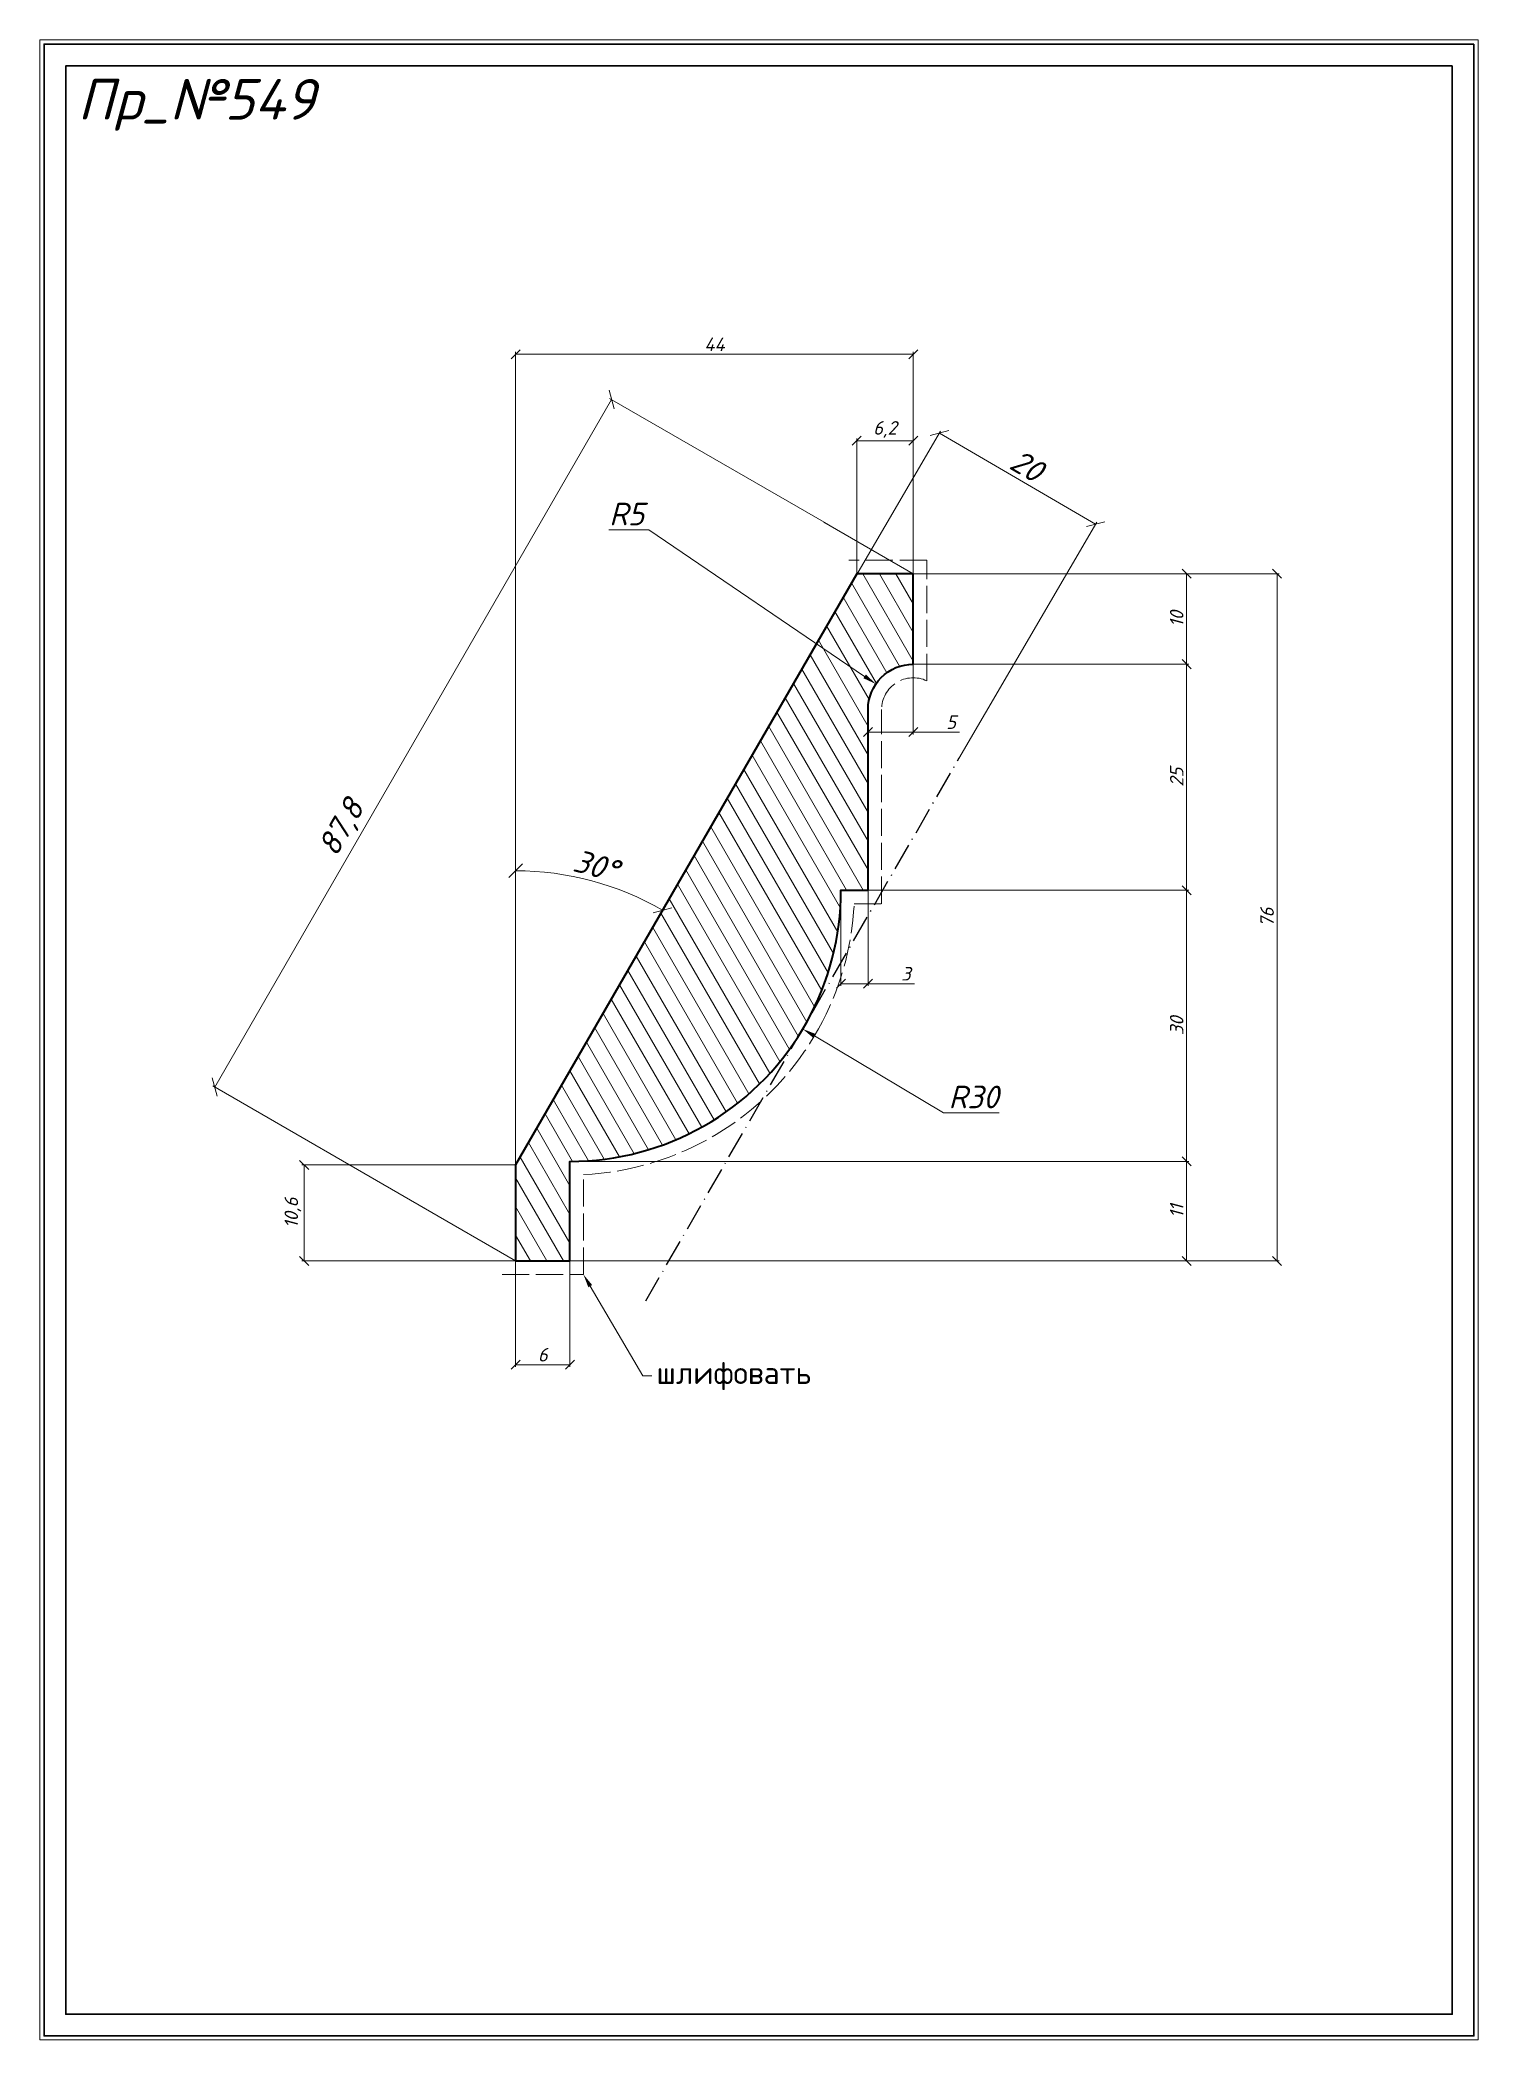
# Model space of a CAD drawing. Header units: millimetres. Extents: x 8705 to 8864, y -719 to -498.
import ezdxf
from ezdxf import colors
from ezdxf.entities.mleader import LeaderData, LeaderLine
from ezdxf.math import Vec2, Vec3

# ---------------------------------------------------------------- set-up
doc = ezdxf.new("R2010")
doc.units = ezdxf.units.MM
doc.linetypes.add('ACAD_ISO02W100', pattern=[15, 12, -3])
doc.linetypes.add('ACAD_ISO10W100', pattern=[18, 12, -3, 0, -3])
doc.layers.get('0').update_dxf_attribs({"lineweight": 13})
for name, color, linetype, lineweight in [('профили', 1, 'Continuous', 35), ('служебный слой ЛИНИИ ОСЕВЫЕ', 7, 'ACAD_ISO10W100', 13), ('служебный слой ЛИНИИ ПУНКТИРНЫЕ', 7, 'ACAD_ISO02W100', 13), ('служебный слой НАДПИСИ', 7, 'Continuous', 13), ('служебный слой РАЗМЕРЫ', 7, 'Continuous', 9), ('служебный слой ШТАМП', 7, 'Continuous', 30), ('служебный слой ШТРИХОВКА', 7, 'Continuous', 5)]:
    doc.layers.add(name, color=color, linetype=linetype, lineweight=lineweight)
doc.styles.add('ЕСКД', font='isocpeur.ttf', dxfattribs={"oblique": 15})
doc.styles.add('ЕСКД штамп_текст', font='isocpeur.ttf')
doc.dimstyles.new('ЕСКД', dxfattribs={"dimtxt": 3.5, "dimasz": 2.5, "dimexe": 0.25, "dimexo": 0, "dimgap": 0.35, "dimtad": 1, "dimdec": 1, "dimzin": 9, "dimtxsty": 'ЕСКД', "dimblk": 'OBLIQUE', "dimcen": 0, "dimclrd": 256, "dimclre": 256, "dimclrt": 256, "dimadec": 1, "dimazin": 0, "dimtfac": 1, "dimtdec": 1, "dimtmove": 0, "dimatfit": 3, "dimldrblk": 'DOTSMALL', "dimfxl": 1, "dimlwd": -1, "dimlwe": -1, "dimarcsym": 0})
doc.dimstyles.new('ЕСКД$4', dxfattribs={"dimtxt": 3.5, "dimasz": 2.5, "dimexe": 0.25, "dimexo": 0, "dimgap": 0.35, "dimtad": 1, "dimtoh": 1, "dimdec": 1, "dimzin": 9, "dimtxsty": 'ЕСКД', "dimblk1": 'OBLIQUE', "dimsah": 1, "dimcen": 0, "dimse1": 1, "dimclrd": 256, "dimclre": 256, "dimclrt": 256, "dimadec": 1, "dimazin": 0, "dimtfac": 1, "dimtdec": 1, "dimtofl": 0, "dimtmove": 0, "dimatfit": 3, "dimldrblk": 'DOTSMALL', "dimfxl": 1, "dimlwd": -1, "dimlwe": -1, "dimarcsym": 2})

# ---------------------------------------------------------------- blocks, each defined once
blk = doc.blocks.new('_OBLIQUE')
at = {"color": 0, "linetype": 'ByBlock'}
blk.add_line((-0.5, -0.5), (0.5, 0.5), dxfattribs=at)
blk = doc.blocks.new('*D18')
at = {"layer": 'Defpoints', "color": 0, "transparency": 16777216}
for p in [(8795.11, -556.63), (8768.48, -591.45), (8757.36, -622.01), (8757.36, -622.01), (8757.36, -632.63)]:
    blk.add_point(p, dxfattribs=at)
at = {"layer": 'служебный слой РАЗМЕРЫ', "transparency": 16777216}
blk.add_line((8757.36, -622.01), (8757.36, -589.23), dxfattribs=at)
blk.add_arc((8757.36, -622.01), 32.53, 60, 90, dxfattribs=at)
at = {"layer": 'служебный слой РАЗМЕРЫ', "transparency": 16777216, "xscale": 1.5, "yscale": 1.5, "zscale": 1.5}
for p, rotation in [((8757.36, -589.48), 179.9999999999963), ((8773.62, -593.84), 330.0000000000006)]:
    blk.add_blockref('_OBLIQUE', p, dxfattribs=dict(at, rotation=rotation))
at = {"layer": 'служебный слой РАЗМЕРЫ', "transparency": 16777216, "insert": (8766.23, -588.9), "char_height": 2.5, "attachment_point": 5, "rotation": 345, "style": 'ЕСКД'}
blk.add_mtext('30°', dxfattribs=at)
blk = doc.blocks.new('_DotSmall')
at = {"color": 0, "linetype": 'ByBlock', "lineweight": -3, "const_width": 0.5}
blk.add_lwpolyline([(-0.0625, 0, 1), (0.0625, 0, 1)], format="xyb", close=True, dxfattribs=at)
blk = doc.blocks.new('*D17')
at = {"layer": 'Defpoints', "color": 0, "transparency": 16777216}
for p in [(8763.36, -591.63), (8789.13, -606.98)]:
    blk.add_point(p, dxfattribs=at)
at = {"layer": 'служебный слой РАЗМЕРЫ', "transparency": 16777216}
for p, q in [((8804.69, -616.25), (8790.42, -607.75)), ((8810.86, -616.25), (8804.69, -616.25))]:
    blk.add_line(p, q, dxfattribs=at)
blk.add_solid([(8790.55, -607.53), (8790.29, -607.96), (8789.13, -606.98)], dxfattribs=at)
at = {"layer": 'служебный слой РАЗМЕРЫ', "lineweight": 5, "transparency": 16777216, "insert": (8808.03, -614.5), "char_height": 2.5, "attachment_point": 5, "style": 'ЕСКД'}
blk.add_mtext('R30', dxfattribs=at)
blk = doc.blocks.new('*D16')
at = {"layer": 'Defpoints', "color": 0, "transparency": 16777216}
for p in [(8797.22, -568.82), (8801.36, -571.63)]:
    blk.add_point(p, dxfattribs=at)
at = {"layer": 'служебный слой РАЗМЕРЫ', "transparency": 16777216}
for p, q in [((8767.69, -551.77), (8772.11, -551.77)), ((8772.11, -551.77), (8795.98, -567.98))]:
    blk.add_line(p, q, dxfattribs=at)
blk.add_solid([(8796.12, -567.77), (8795.84, -568.18), (8797.22, -568.82)], dxfattribs=at)
at = {"layer": 'служебный слой РАЗМЕРЫ', "lineweight": 5, "transparency": 16777216, "insert": (8769.65, -550.02), "char_height": 2.5, "attachment_point": 5, "style": 'ЕСКД'}
blk.add_mtext('R5', dxfattribs=at)
blk = doc.blocks.new('*D15')
at = {"layer": 'Defpoints', "color": 0, "transparency": 16777216}
for p in [(8801.36, -541.92), (8795.11, -556.63), (8801.36, -556.63)]:
    blk.add_point(p, dxfattribs=at)
at = {"layer": 'служебный слой РАЗМЕРЫ', "transparency": 16777216}
for p, q in [((8795.11, -556.63), (8795.11, -541.67)), ((8795.11, -541.92), (8801.36, -541.92)), ((8801.36, -556.63), (8801.36, -541.67))]:
    blk.add_line(p, q, dxfattribs=at)
at = {"layer": 'служебный слой РАЗМЕРЫ', "transparency": 16777216, "rotation": 180}
blk.add_blockref('_OBLIQUE', (8795.11, -541.92), dxfattribs=at)
at = {"layer": 'служебный слой РАЗМЕРЫ', "transparency": 16777216}
blk.add_blockref('_OBLIQUE', (8801.36, -541.92), dxfattribs=at)
at = {"layer": 'служебный слой РАЗМЕРЫ', "transparency": 16777216, "insert": (8798.23, -540.67), "char_height": 1.5, "attachment_point": 5, "style": 'ЕСКД'}
blk.add_mtext('6,2', dxfattribs=at)
blk = doc.blocks.new('*D14')
at = {"layer": 'Defpoints', "color": 0, "transparency": 16777216}
for p in [(8757.36, -622.01), (8733.96, -632.63), (8757.36, -632.63)]:
    blk.add_point(p, dxfattribs=at)
at = {"layer": 'служебный слой РАЗМЕРЫ', "transparency": 16777216}
for p, q in [((8757.36, -622.01), (8733.71, -622.01)), ((8733.96, -622.01), (8733.96, -632.63)), ((8757.36, -632.63), (8733.71, -632.63))]:
    blk.add_line(p, q, dxfattribs=at)
for p, rotation in [((8733.96, -622.01), 90), ((8733.96, -632.63), 270)]:
    blk.add_blockref('_OBLIQUE', p, dxfattribs=dict(at, rotation=rotation))
at = {"layer": 'служебный слой РАЗМЕРЫ', "transparency": 16777216, "insert": (8732.71, -627.32), "char_height": 1.5, "attachment_point": 5, "rotation": 90, "style": 'ЕСКД'}
blk.add_mtext('10,6', dxfattribs=at)
blk = doc.blocks.new('*D13')
at = {"layer": 'Defpoints', "color": 0, "transparency": 16777216}
for p in [(8801.36, -556.63), (8763.36, -632.63), (8841.61, -632.63)]:
    blk.add_point(p, dxfattribs=at)
at = {"layer": 'служебный слой РАЗМЕРЫ', "transparency": 16777216}
for p, q in [((8801.36, -556.63), (8841.86, -556.63)), ((8841.61, -556.63), (8841.61, -632.63)), ((8763.36, -632.63), (8841.86, -632.63))]:
    blk.add_line(p, q, dxfattribs=at)
for p, rotation in [((8841.61, -556.63), 90), ((8841.61, -632.63), 270)]:
    blk.add_blockref('_OBLIQUE', p, dxfattribs=dict(at, rotation=rotation))
at = {"layer": 'служебный слой РАЗМЕРЫ', "transparency": 16777216, "insert": (8840.51, -594.63), "char_height": 1.5, "attachment_point": 5, "rotation": 90, "style": 'ЕСКД'}
blk.add_mtext('76', dxfattribs=at)
blk = doc.blocks.new('*D12')
at = {"layer": 'Defpoints', "color": 0, "transparency": 16777216}
for p in [(8792, -551.22), (8724.06, -613.4), (8748.09, -627.28)]:
    blk.add_point(p, dxfattribs=at)
at = {"layer": 'служебный слой РАЗМЕРЫ', "transparency": 16777216}
for p, q in [((8767.97, -537.35), (8724.06, -613.4)), ((8792, -551.22), (8767.75, -537.23)), ((8748.09, -627.28), (8723.84, -613.28))]:
    blk.add_line(p, q, dxfattribs=at)
at = {"layer": 'служебный слой РАЗМЕРЫ', "transparency": 16777216, "xscale": 1.5, "yscale": 1.5, "zscale": 1.5}
for p, rotation in [((8767.97, -537.35), 60.00000000000011), ((8724.06, -613.4), 240.0000000000001)]:
    blk.add_blockref('_OBLIQUE', p, dxfattribs=dict(at, rotation=rotation))
at = {"layer": 'служебный слой РАЗМЕРЫ', "transparency": 16777216, "insert": (8738.26, -584.81), "char_height": 2.5, "attachment_point": 5, "rotation": 60, "style": 'ЕСКД'}
blk.add_mtext('87,8', dxfattribs=at)
blk = doc.blocks.new('*D11')
at = {"layer": 'Defpoints', "color": 0, "transparency": 16777216}
for p in [(8804.27, -541.06), (8789.12, -567), (8806.39, -577.08)]:
    blk.add_point(p, dxfattribs=at)
at = {"layer": 'служебный слой РАЗМЕРЫ', "transparency": 16777216}
for p, q in [((8789.12, -567), (8804.39, -540.84)), ((8821.54, -551.14), (8804.27, -541.06)), ((8806.39, -577.08), (8821.67, -550.93))]:
    blk.add_line(p, q, dxfattribs=at)
at = {"layer": 'служебный слой РАЗМЕРЫ', "transparency": 16777216, "xscale": 1.5, "yscale": 1.5, "zscale": 1.5}
for p, rotation in [((8804.27, -541.06), 149.7165314305619), ((8821.54, -551.14), 329.7165314305619)]:
    blk.add_blockref('_OBLIQUE', p, dxfattribs=dict(at, rotation=rotation))
at = {"layer": 'служебный слой РАЗМЕРЫ', "transparency": 16777216, "insert": (8813.93, -544.68), "char_height": 2.5, "attachment_point": 5, "rotation": 329.7165, "style": 'ЕСКД'}
blk.add_mtext('20', dxfattribs=at)
blk = doc.blocks.new('*D10')
at = {"layer": 'Defpoints', "color": 0, "transparency": 16777216}
for p in [(8763.36, -621.63), (8831.61, -621.63), (8763.36, -632.63)]:
    blk.add_point(p, dxfattribs=at)
at = {"layer": 'служебный слой РАЗМЕРЫ', "transparency": 16777216}
for p, q in [((8763.36, -621.63), (8831.86, -621.63)), ((8831.61, -632.63), (8831.61, -621.63)), ((8763.36, -632.63), (8831.86, -632.63))]:
    blk.add_line(p, q, dxfattribs=at)
for p, rotation in [((8831.61, -621.63), 90), ((8831.61, -632.63), 270)]:
    blk.add_blockref('_OBLIQUE', p, dxfattribs=dict(at, rotation=rotation))
at = {"layer": 'служебный слой РАЗМЕРЫ', "transparency": 16777216, "insert": (8830.51, -627.13), "char_height": 1.5, "attachment_point": 5, "rotation": 90, "style": 'ЕСКД'}
blk.add_mtext('11', dxfattribs=at)
blk = doc.blocks.new('*D9')
at = {"layer": 'Defpoints', "color": 0, "transparency": 16777216}
for p in [(8796.36, -591.63), (8831.61, -591.63), (8765.36, -621.63)]:
    blk.add_point(p, dxfattribs=at)
at = {"layer": 'служебный слой РАЗМЕРЫ', "transparency": 16777216}
for p, q in [((8796.36, -591.63), (8831.86, -591.63)), ((8831.61, -621.63), (8831.61, -591.63)), ((8765.36, -621.63), (8831.86, -621.63))]:
    blk.add_line(p, q, dxfattribs=at)
for p, rotation in [((8831.61, -591.63), 90), ((8831.61, -621.63), 270)]:
    blk.add_blockref('_OBLIQUE', p, dxfattribs=dict(at, rotation=rotation))
at = {"layer": 'служебный слой РАЗМЕРЫ', "transparency": 16777216, "insert": (8830.51, -606.63), "char_height": 1.5, "attachment_point": 5, "rotation": 90, "style": 'ЕСКД'}
blk.add_mtext('30', dxfattribs=at)
blk = doc.blocks.new('*D8')
at = {"layer": 'Defpoints', "color": 0, "transparency": 16777216}
for p in [(8801.36, -566.63), (8831.61, -566.63), (8796.36, -591.63)]:
    blk.add_point(p, dxfattribs=at)
at = {"layer": 'служебный слой РАЗМЕРЫ', "transparency": 16777216}
for p, q in [((8801.36, -566.63), (8831.86, -566.63)), ((8831.61, -591.63), (8831.61, -566.63)), ((8796.36, -591.63), (8831.86, -591.63))]:
    blk.add_line(p, q, dxfattribs=at)
for p, rotation in [((8831.61, -566.63), 90), ((8831.61, -591.63), 270)]:
    blk.add_blockref('_OBLIQUE', p, dxfattribs=dict(at, rotation=rotation))
at = {"layer": 'служебный слой РАЗМЕРЫ', "transparency": 16777216, "insert": (8830.51, -579.13), "char_height": 1.5, "attachment_point": 5, "rotation": 90, "style": 'ЕСКД'}
blk.add_mtext('25', dxfattribs=at)
blk = doc.blocks.new('*D7')
at = {"layer": 'Defpoints', "color": 0, "transparency": 16777216}
for p in [(8801.36, -556.63), (8831.61, -556.63), (8801.36, -566.63)]:
    blk.add_point(p, dxfattribs=at)
at = {"layer": 'служебный слой РАЗМЕРЫ', "transparency": 16777216}
for p, q in [((8801.36, -556.63), (8831.86, -556.63)), ((8831.61, -566.63), (8831.61, -556.63)), ((8801.36, -566.63), (8831.86, -566.63))]:
    blk.add_line(p, q, dxfattribs=at)
for p, rotation in [((8831.61, -556.63), 90), ((8831.61, -566.63), 270)]:
    blk.add_blockref('_OBLIQUE', p, dxfattribs=dict(at, rotation=rotation))
at = {"layer": 'служебный слой РАЗМЕРЫ', "transparency": 16777216, "insert": (8830.51, -561.63), "char_height": 1.5, "attachment_point": 5, "rotation": 90, "style": 'ЕСКД'}
blk.add_mtext('10', dxfattribs=at)
blk = doc.blocks.new('*D6')
at = {"layer": 'Defpoints', "color": 0, "transparency": 16777216}
for p in [(8793.36, -591.63), (8796.36, -591.63), (8793.36, -601.97)]:
    blk.add_point(p, dxfattribs=at)
at = {"layer": 'служебный слой РАЗМЕРЫ', "transparency": 16777216}
for p, q in [((8793.36, -591.63), (8793.36, -602.22)), ((8796.36, -591.63), (8796.36, -602.22)), ((8793.36, -601.97), (8796.36, -601.97)), ((8796.36, -601.97), (8801.48, -601.97))]:
    blk.add_line(p, q, dxfattribs=at)
at = {"layer": 'служебный слой РАЗМЕРЫ', "transparency": 16777216, "rotation": 180}
blk.add_blockref('_OBLIQUE', (8793.36, -601.97), dxfattribs=at)
at = {"layer": 'служебный слой РАЗМЕРЫ', "transparency": 16777216}
blk.add_blockref('_OBLIQUE', (8796.36, -601.97), dxfattribs=at)
at = {"layer": 'служебный слой РАЗМЕРЫ', "transparency": 16777216, "insert": (8800.55, -600.87), "char_height": 1.5, "attachment_point": 5, "style": 'ЕСКД'}
blk.add_mtext('3', dxfattribs=at)
blk = doc.blocks.new('*D5')
at = {"layer": 'Defpoints', "color": 0, "transparency": 16777216}
for p in [(8801.36, -566.63), (8796.36, -571.63), (8796.36, -574.14)]:
    blk.add_point(p, dxfattribs=at)
at = {"layer": 'служебный слой РАЗМЕРЫ', "transparency": 16777216}
for p, q in [((8801.36, -566.63), (8801.36, -574.39)), ((8796.36, -571.63), (8796.36, -574.39)), ((8796.36, -574.14), (8801.36, -574.14)), ((8801.36, -574.14), (8806.48, -574.14))]:
    blk.add_line(p, q, dxfattribs=at)
at = {"layer": 'служебный слой РАЗМЕРЫ', "transparency": 16777216, "rotation": 180}
blk.add_blockref('_OBLIQUE', (8796.36, -574.14), dxfattribs=at)
at = {"layer": 'служебный слой РАЗМЕРЫ', "transparency": 16777216}
blk.add_blockref('_OBLIQUE', (8801.36, -574.14), dxfattribs=at)
at = {"layer": 'служебный слой РАЗМЕРЫ', "transparency": 16777216, "insert": (8805.55, -573.04), "char_height": 1.5, "attachment_point": 5, "style": 'ЕСКД'}
blk.add_mtext('5', dxfattribs=at)
blk = doc.blocks.new('*D4')
at = {"layer": 'Defpoints', "color": 0, "transparency": 16777216}
for p in [(8757.36, -632.63), (8763.36, -632.63), (8757.36, -644.11)]:
    blk.add_point(p, dxfattribs=at)
at = {"layer": 'служебный слой РАЗМЕРЫ', "transparency": 16777216}
for p, q in [((8757.36, -632.63), (8757.36, -644.36)), ((8763.36, -632.63), (8763.36, -644.36)), ((8763.36, -644.11), (8757.36, -644.11))]:
    blk.add_line(p, q, dxfattribs=at)
at = {"layer": 'служебный слой РАЗМЕРЫ', "transparency": 16777216, "rotation": 180}
blk.add_blockref('_OBLIQUE', (8757.36, -644.11), dxfattribs=at)
at = {"layer": 'служебный слой РАЗМЕРЫ', "transparency": 16777216}
blk.add_blockref('_OBLIQUE', (8763.36, -644.11), dxfattribs=at)
at = {"layer": 'служебный слой РАЗМЕРЫ', "transparency": 16777216, "insert": (8760.36, -643.01), "char_height": 1.5, "attachment_point": 5, "style": 'ЕСКД'}
blk.add_mtext('6', dxfattribs=at)
blk = doc.blocks.new('*D3')
at = {"layer": 'Defpoints', "color": 0, "transparency": 16777216}
for p in [(8757.36, -532.35), (8801.36, -566.63), (8757.36, -622.01)]:
    blk.add_point(p, dxfattribs=at)
at = {"layer": 'служебный слой РАЗМЕРЫ', "transparency": 16777216}
for p, q in [((8757.36, -622.01), (8757.36, -532.1)), ((8801.36, -532.35), (8757.36, -532.35)), ((8801.36, -566.63), (8801.36, -532.1))]:
    blk.add_line(p, q, dxfattribs=at)
at = {"layer": 'служебный слой РАЗМЕРЫ', "transparency": 16777216, "rotation": 180}
blk.add_blockref('_OBLIQUE', (8757.36, -532.35), dxfattribs=at)
at = {"layer": 'служебный слой РАЗМЕРЫ', "transparency": 16777216}
blk.add_blockref('_OBLIQUE', (8801.36, -532.35), dxfattribs=at)
at = {"layer": 'служебный слой РАЗМЕРЫ', "transparency": 16777216, "insert": (8779.36, -531.25), "char_height": 1.5, "attachment_point": 5, "style": 'ЕСКД'}
blk.add_mtext('44', dxfattribs=at)

msp = doc.modelspace()

# ---------------------------------------------------------------- hatches: boundary and pattern name
at = {"layer": 'служебный слой ШТРИХОВКА'}
h = msp.add_hatch(dxfattribs=at)
h.set_pattern_fill('ANSI31', color=256, scale=0.5, angle=75, style=0)
h.set_pattern_definition([(120, (8701.5263, -12.3902), (-1.3748153, -0.79375), [])])
h.paths.add_polyline_path([(8796.36, -571.63, -0.414214), (8801.36, -566.63), (8801.36, -556.63), (8795.11, -556.63), (8757.36, -622.01), (8757.36, -632.63), (8763.36, -632.63), (8763.36, -621.63, 0.263817), (8789.1, -607.03), (8789.57, -606.23, 0.127729), (8793.36, -591.63), (8796.36, -591.63)])

# ---------------------------------------------------------------- linework, layer by layer
at = {"layer": 'профили', "ltscale": 10}
msp.add_lwpolyline([(8796.36, -571.63, -0.414214), (8801.36, -566.63), (8801.36, -556.63), (8795.11, -556.63), (8757.36, -622.01), (8757.36, -632.63), (8763.36, -632.63), (8763.36, -621.63, 0.263817), (8789.1, -607.03), (8789.57, -606.23, 0.127729), (8793.36, -591.63), (8796.36, -591.63)], format="xyb", close=True, dxfattribs=at)
at = {"layer": 'служебный слой ЛИНИИ ОСЕВЫЕ', "lineweight": -3, "ltscale": 0.25}
msp.add_line((8771.76, -637.06), (8806.44, -577), dxfattribs=at)
at = {"layer": 'служебный слой ЛИНИИ ПУНКТИРНЫЕ', "ltscale": 0.25}
msp.add_lwpolyline([(8755.86, -634.13), (8764.86, -634.13), (8764.86, -623.09, 0.251217), (8790.4, -607.79), (8790.87, -606.97, 0.115737), (8794.82, -593.13), (8797.86, -593.13), (8797.86, -571.63, -0.55076), (8802.86, -568.47), (8802.86, -555.13), (8794.24, -555.13)], format="xyb", dxfattribs=at)
at = {"layer": 'служебный слой РАЗМЕРЫ', "ltscale": 100}
for p, q in [((8791.47, -550.92), (8801.36, -556.63)), ((8747.13, -626.72), (8757.36, -632.63))]:
    msp.add_line(p, q, dxfattribs=at)
at = {"layer": 'служебный слой ШТАМП', "color": 6, "lineweight": 5, "ltscale": 100}
msp.add_lwpolyline([(8863.85, -497.59), (8704.73, -497.59), (8704.73, -718.8), (8863.85, -718.8)], close=True, dxfattribs=at)
at = {"layer": 'служебный слой ШТАМП', "ltscale": 100}
for points in [[(8863.39, -498.05), (8705.19, -498.05), (8705.19, -718.35), (8863.39, -718.35)], [(8860.99, -500.45), (8707.58, -500.45), (8707.58, -715.95), (8860.99, -715.95)]]:
    msp.add_lwpolyline(points, close=True, dxfattribs=at)

# ---------------------------------------------------------------- texts
at = {"layer": 'служебный слой НАДПИСИ', "style": 'ЕСКД', "oblique": 15}
msp.add_text('Пр_№549', height=4.5, dxfattribs=at).set_placement((8708.89, -506.4))

# ---------------------------------------------------------------- dimensions: what is measured, and where the dimension line sits
at = {"layer": 'служебный слой РАЗМЕРЫ'}
for base, p1, p2, picture, middle in [((8757.36, -532.35), (8801.36, -566.63), (8757.36, -622.01), '*D3', (8779.36, -531.25)), ((8801.358, -541.9235), (8795.1081, -556.6288), (8801.358, -556.6288), '*D15', (8798.2331, -540.6735)), ((8757.36, -644.11), (8763.36, -632.63), (8757.36, -632.63), '*D4', (8760.36, -643.01))]:
    dim = msp.add_linear_dim(base=base, p1=p1, p2=p2, dimstyle='ЕСКД', override={"dimtxt": 1.5, "dimasz": 1}, dxfattribs=at)
    dim.commit()
    dim.dimension.update_dxf_attribs({"geometry": picture, "text_midpoint": middle})
for base, p1, p2, angle, picture, middle in [((8724.06, -613.4), (8792, -551.22), (8748.09, -627.28), 240, '*D12', (8739.99, -585.81)), ((8804.27, -541.06), (8806.39, -577.08), (8789.12, -567), 149.7165, '*D11', (8813.05, -546.19))]:
    dim = msp.add_linear_dim(base=base, p1=p1, p2=p2, angle=angle, dimstyle='ЕСКД', override={"dimtxt": 2.5, "dimasz": 1.5, "dimgap": 0.5}, dxfattribs=at)
    dim.commit()
    dim.dimension.update_dxf_attribs({"geometry": picture, "text_midpoint": middle, "dimtype": 129})
at = {"layer": 'служебный слой РАЗМЕРЫ', "lineweight": 5}
for center, mpoint, picture, middle in [((8801.36, -571.63), (8797.22, -568.82), '*D16', (8769.65, -551.77)), ((8763.36, -591.63), (8789.13, -606.98), '*D17', (8808.03, -616.25))]:
    dim = msp.add_radius_dim(center=center, mpoint=mpoint, dimstyle='ЕСКД$4', override={"dimtxt": 2.5, "dimasz": 1.5, "dimgap": 0.5}, dxfattribs=at)
    dim.commit()
    dim.dimension.update_dxf_attribs({"geometry": picture, "text_midpoint": middle, "dimtype": 132})
at = {"layer": 'служебный слой РАЗМЕРЫ'}
dim = msp.add_angular_dim_2l(base=(8768.48, -591.45), line1=((8795.11, -556.63), (8757.36, -622.01)), line2=((8757.36, -622.01), (8757.36, -632.63)), dimstyle='ЕСКД', override={"dimtxt": 2.5, "dimasz": 1.5, "dimgap": 0.5, "dimadec": 0}, dxfattribs=at)
dim.commit()
dim.dimension.update_dxf_attribs({"geometry": '*D18', "text_midpoint": (8766.23, -588.9)})
for base, p1, p2, angle, picture, middle in [((8841.61, -632.63), (8801.36, -556.63), (8763.36, -632.63), 90, '*D13', (8840.51, -594.63)), ((8831.61, -556.63), (8801.36, -566.63), (8801.36, -556.63), 270, '*D7', (8830.51, -561.63)), ((8831.61, -566.63), (8796.36, -591.63), (8801.36, -566.63), 270, '*D8', (8830.51, -579.13)), ((8831.61, -591.63), (8765.36, -621.63), (8796.36, -591.63), 270, '*D9', (8830.51, -606.63)), ((8733.96, -632.63), (8757.36, -622.01), (8757.36, -632.63), 90, '*D14', (8732.71, -627.32)), ((8831.61, -621.63), (8763.36, -632.63), (8763.36, -621.63), 270, '*D10', (8830.51, -627.13))]:
    dim = msp.add_linear_dim(base=base, p1=p1, p2=p2, angle=angle, dimstyle='ЕСКД', override={"dimtxt": 1.5, "dimasz": 1}, dxfattribs=at)
    dim.commit()
    dim.dimension.update_dxf_attribs({"geometry": picture, "text_midpoint": middle})
for base, p1, p2, picture, middle in [((8796.36, -574.14), (8801.36, -566.63), (8796.36, -571.63), '*D5', (8805.55, -574.14)), ((8793.36, -601.97), (8796.36, -591.63), (8793.36, -591.63), '*D6', (8800.55, -601.97))]:
    dim = msp.add_linear_dim(base=base, p1=p1, p2=p2, dimstyle='ЕСКД', override={"dimtxt": 1.5, "dimasz": 1}, dxfattribs=at)
    dim.commit()
    dim.dimension.update_dxf_attribs({"geometry": picture, "text_midpoint": middle, "dimtype": 128})

# ---------------------------------------------------------------- leaders
ml = msp.add_multileader_mtext('Standard', dxfattribs=at)
ml.set_content('\\A1;{\\fISOCPEUR|b1|i0|c204|p34;шлифовать}', color=256, style='ЕСКД штамп_текст')
ml.set_leader_properties(color=256, linetype='ByLayer', lineweight=-1)
ml.build(insert=Vec2(0, 0))
ml.multileader.update_dxf_attribs({"dogleg_length": 1, "arrow_head_size": 1.5})
ctx = ml.context
ctx.base_point, ctx.char_height, ctx.arrow_head_size, ctx.landing_gap_size, ctx.plane_origin = Vec3(8772.44, -645.36), 2.5, 1.5, 0.5, Vec3(8799.09, -635.39)
notes = []
notes.append((ctx, [(1, (1, 1, 0), (8771.44, -645.36), (1, 0), 1, [(0, [(8764.86, -634.13)], 0, [])])]))
ctx.mtext.insert, ctx.mtext.flow_direction = Vec3(8772.94, -643.75), 5
for ctx, leaders in notes:
    for number, flags, end, landing, length, lines in leaders:
        leader = LeaderData()
        leader.index, (leader.has_last_leader_line, leader.has_dogleg_vector, leader.attachment_direction) = number, flags
        leader.last_leader_point, leader.dogleg_vector, leader.dogleg_length = Vec3(end), Vec3(landing), length
        for number, points, colour, breaks in lines:
            line = LeaderLine()
            line.index, line.vertices, line.color, line.breaks = number, Vec3.list(points), colors.encode_raw_color(colour), breaks
            leader.lines.append(line)
        ctx.leaders.append(leader)

doc.saveas('drawing.dxf')
